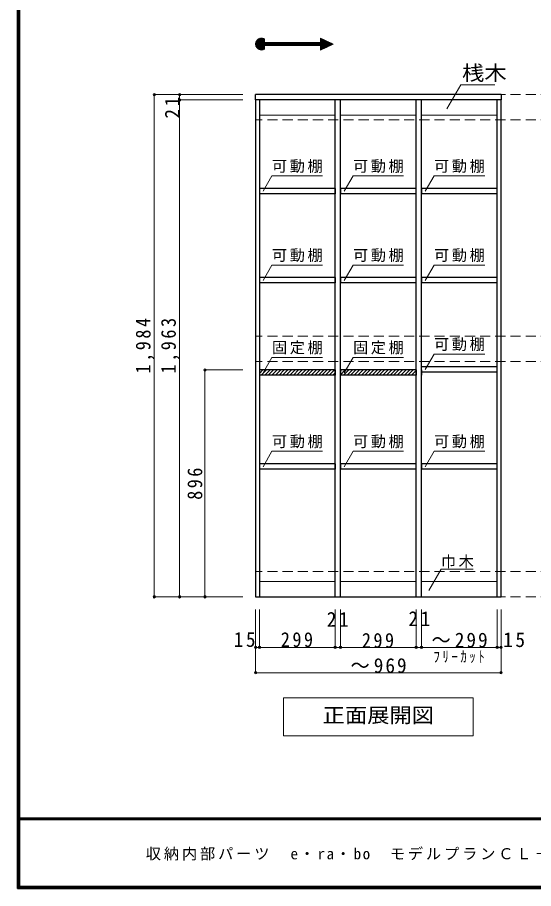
# Model space of a CAD drawing. Units: millimetres at full size, sheet at 1:20. Extents: x -3922 to 3878, y -2932 to 2722.
# Drawn here: x -3922 to -1884, y -2864 to 578 of the extents above; entities that cross this region are included whole.
import ezdxf
from ezdxf.enums import TextEntityAlignment as Align

# ---------------------------------------------------------------- set-up
doc = ezdxf.new("R2010")
doc.units = ezdxf.units.MM
doc.header["$LTSCALE"] = 20
doc.header["$PDMODE"] = 32
doc.header["$PDSIZE"] = 10
doc.linetypes.add('DASHED2', pattern=[3, 2, -1])
for name, color, linetype, lineweight in [('0-2', 2, 'Continuous', 35), ('0-3_固定棚', 3, 'Continuous', 25), ('0-4_可動棚', 3, 'Continuous', 25), ('0-7_桟木・巾木', 2, 'Continuous', 35), ('0-A_文字', 7, 'Continuous', 18), ('0-B_寸法', 7, 'Continuous', 9), ('0-C_ハッチ', 4, 'Continuous', 9), ('F-1_枠', 6, 'Continuous', 40)]:
    doc.layers.add(name, color=color, linetype=linetype, lineweight=lineweight)
doc.layers.add('F-A_文字', color=7, linetype='Continuous')
doc.styles.add('ＭＳ ゴシック', font='')
doc.styles.get('ＭＳ ゴシック').set_extended_font_data('MS Gothic')

msp = doc.modelspace()

# ---------------------------------------------------------------- linework, layer by layer
at = {"layer": '0-2', "color": 3, "lineweight": 25}
for p, q in [((-2981.53, 251.73), (-2981.53, 272.73)), ((-2012.53, 272.73), (-2981.53, 272.73)), ((-2981.53, 251.73), (-2981.53, -1711.27)), ((-2012.53, 251.73), (-2981.53, 251.73)), ((-2966.53, 251.73), (-2966.53, -1711.27)), ((-2667.53, -1711.27), (-2667.53, 251.73)), ((-2646.53, -1711.27), (-2646.53, 251.73)), ((-2347.53, -1711.27), (-2347.53, 251.73)), ((-2326.53, -1711.27), (-2326.53, 251.73)), ((-2027.53, -1711.27), (-2027.53, 251.73)), ((-2012.53, 272.73), (-2012.53, 251.73)), ((-2012.53, -1711.27), (-2012.53, 251.73)), ((-2981.53, -1711.27), (-2012.53, -1711.27))]:
    msp.add_line(p, q, dxfattribs=at)
at = {"layer": '0-3_固定棚'}
for p, q in [((-2667.53, -815.27), (-2966.53, -815.27)), ((-2966.53, -815.27), (-2966.53, -836.27)), ((-2667.53, -815.27), (-2667.53, -836.27)), ((-2347.53, -815.27), (-2646.53, -815.27)), ((-2646.53, -815.27), (-2646.53, -836.27)), ((-2347.53, -815.27), (-2347.53, -836.27)), ((-2667.53, -836.27), (-2966.53, -836.27)), ((-2347.53, -836.27), (-2646.53, -836.27))]:
    msp.add_line(p, q, dxfattribs=at)
at = {"layer": '0-4_可動棚'}
for p, q in [((-2667.53, -98.27), (-2667.53, -119.27)), ((-2347.53, -98.27), (-2646.53, -98.27)), ((-2646.53, -98.27), (-2646.53, -119.27)), ((-2347.53, -119.27), (-2347.53, -98.27)), ((-2027.53, -98.27), (-2326.53, -98.27)), ((-2326.53, -98.27), (-2326.53, -119.27)), ((-2027.53, -119.27), (-2027.53, -98.27)), ((-2667.53, -119.27), (-2966.53, -119.27)), ((-2347.53, -119.27), (-2646.53, -119.27)), ((-2027.53, -119.27), (-2326.53, -119.27)), ((-2667.53, -471.27), (-2966.53, -471.27)), ((-2667.53, -450.27), (-2667.53, -471.27)), ((-2347.53, -471.27), (-2646.53, -471.27)), ((-2347.53, -471.27), (-2347.53, -450.27)), ((-2027.53, -471.27), (-2326.53, -471.27)), ((-2027.53, -471.27), (-2027.53, -450.27)), ((-2027.53, -802.27), (-2326.53, -802.27)), ((-2326.53, -815.27), (-2326.53, -836.27)), ((-2027.53, -823.27), (-2326.53, -823.27)), ((-2027.53, -836.27), (-2027.53, -815.27)), ((-2667.53, -1186.27), (-2667.53, -1207.27)), ((-2347.53, -1207.27), (-2347.53, -1186.27)), ((-2027.53, -1207.27), (-2027.53, -1186.27)), ((-2667.53, -1207.27), (-2966.53, -1207.27)), ((-2347.53, -1207.27), (-2646.53, -1207.27)), ((-2027.53, -1207.27), (-2326.53, -1207.27))]:
    msp.add_line(p, q, dxfattribs=at)
for points in [[(-2667.53, -98.27), (-2966.53, -98.27), (-2966.53, -119.27)], [(-2667.53, -450.27), (-2966.53, -450.27), (-2966.53, -471.27)], [(-2347.53, -450.27), (-2646.53, -450.27), (-2646.53, -471.27)], [(-2027.53, -450.27), (-2326.53, -450.27), (-2326.53, -471.27)], [(-2667.53, -1186.27), (-2966.53, -1186.27), (-2966.53, -1207.27)], [(-2347.53, -1186.27), (-2646.53, -1186.27), (-2646.53, -1207.27)], [(-2027.53, -1186.27), (-2326.53, -1186.27), (-2326.53, -1207.27)]]:
    msp.add_lwpolyline(points, dxfattribs=at)
at = {"layer": '0-7_桟木・巾木', "color": 7, "lineweight": 18}
for p, q in [((-2667.53, 191.73), (-2966.53, 191.73)), ((-2347.53, 191.73), (-2646.53, 191.73)), ((-2027.53, 191.73), (-2326.53, 191.73)), ((-2966.53, -1651.27), (-2667.53, -1651.27)), ((-2646.53, -1651.27), (-2347.53, -1651.27)), ((-2326.53, -1651.27), (-2027.53, -1651.27))]:
    msp.add_line(p, q, dxfattribs=at)
at = {"layer": '0-A_文字'}
for p, q in [((-2981.53, 472.25), (-2957.57, 496.2)), ((-2981.39, 475.22), (-2960.54, 496.06)), ((-2981.34, 469.61), (-2954.93, 496.02)), ((-2980.91, 467.21), (-2952.53, 495.58)), ((-2980.73, 478.71), (-2964.03, 495.4)), ((-2980.28, 465.01), (-2950.34, 494.96)), ((-2979.48, 462.98), (-2948.3, 494.16)), ((-2978.97, 483.29), (-2968.62, 493.65)), ((-2978.54, 461.09), (-2946.42, 493.22)), ((-2977.46, 459.34), (-2946.12, 490.69)), ((-2976.26, 457.72), (-2946.12, 487.86)), ((-2974.93, 456.22), (-2946.12, 485.03)), ((-2973.48, 454.84), (-2946.12, 482.21)), ((-2735.35, 466.7), (-2712.12, 489.93)), ((-2732.52, 466.7), (-2710.19, 489.03)), ((-2729.69, 466.7), (-2708.25, 488.13)), ((-2726.86, 466.7), (-2706.32, 487.24)), ((-2725.63, 496.21), (-2674.81, 472.6)), ((-2725.63, 478.49), (-2725.63, 496.21)), ((-2725.63, 493.39), (-2723.7, 495.31)), ((-2725.63, 490.56), (-2721.77, 494.42)), ((-2725.63, 487.73), (-2719.84, 493.52)), ((-2725.63, 484.9), (-2717.91, 492.62)), ((-2725.63, 482.07), (-2715.98, 491.72)), ((-2725.63, 479.25), (-2714.05, 490.83)), ((-2725.63, 465.1), (-2704.39, 486.34)), ((-2725.63, 462.27), (-2702.46, 485.44)), ((-2725.63, 459.45), (-2700.53, 484.55)), ((-2725.63, 456.62), (-2698.6, 483.65)), ((-2725.63, 453.79), (-2696.67, 482.75)), ((-2971.91, 453.58), (-2946.12, 479.38)), ((-2970.22, 452.44), (-2944.17, 478.49)), ((-2968.4, 451.44), (-2941.34, 478.49)), ((-2966.43, 450.57), (-2938.51, 478.49)), ((-2964.31, 449.87), (-2935.69, 478.49)), ((-2962.01, 449.34), (-2946.12, 465.23)), ((-2959.48, 449.04), (-2946.12, 462.41)), ((-2956.67, 449.02), (-2946.12, 459.58)), ((-2953.45, 449.41), (-2946.12, 456.75)), ((-2949.5, 450.54), (-2946.12, 453.92)), ((-2946.12, 466.7), (-2946.12, 452.15)), ((-2946.12, 466.7), (-2725.63, 466.7)), ((-2944.65, 466.7), (-2932.86, 478.49)), ((-2941.82, 466.7), (-2930.03, 478.49)), ((-2938.99, 466.7), (-2927.2, 478.49)), ((-2936.17, 466.7), (-2924.37, 478.49)), ((-2933.34, 466.7), (-2921.54, 478.49)), ((-2930.51, 466.7), (-2918.71, 478.49)), ((-2927.68, 466.7), (-2915.89, 478.49)), ((-2924.85, 466.7), (-2913.06, 478.49)), ((-2922.02, 466.7), (-2910.23, 478.49)), ((-2919.19, 466.7), (-2907.4, 478.49)), ((-2916.37, 466.7), (-2904.57, 478.49)), ((-2913.54, 466.7), (-2901.74, 478.49)), ((-2910.71, 466.7), (-2898.92, 478.49)), ((-2907.88, 466.7), (-2896.09, 478.49)), ((-2905.05, 466.7), (-2893.26, 478.49)), ((-2902.22, 466.7), (-2890.43, 478.49)), ((-2899.4, 466.7), (-2887.6, 478.49)), ((-2896.57, 466.7), (-2884.77, 478.49)), ((-2893.74, 466.7), (-2881.95, 478.49)), ((-2890.91, 466.7), (-2879.12, 478.49)), ((-2888.08, 466.7), (-2876.29, 478.49)), ((-2885.25, 466.7), (-2873.46, 478.49)), ((-2882.43, 466.7), (-2870.63, 478.49)), ((-2879.6, 466.7), (-2867.8, 478.49)), ((-2876.77, 466.7), (-2864.97, 478.49)), ((-2873.94, 466.7), (-2862.15, 478.49)), ((-2871.11, 466.7), (-2859.32, 478.49)), ((-2868.28, 466.7), (-2856.49, 478.49)), ((-2865.45, 466.7), (-2853.66, 478.49)), ((-2862.63, 466.7), (-2850.83, 478.49)), ((-2859.8, 466.7), (-2848, 478.49)), ((-2856.97, 466.7), (-2845.18, 478.49)), ((-2854.14, 466.7), (-2842.35, 478.49)), ((-2851.31, 466.7), (-2839.52, 478.49)), ((-2848.48, 466.7), (-2836.69, 478.49)), ((-2845.66, 466.7), (-2833.86, 478.49)), ((-2842.83, 466.7), (-2831.03, 478.49)), ((-2840, 466.7), (-2828.2, 478.49)), ((-2837.17, 466.7), (-2825.38, 478.49)), ((-2834.34, 466.7), (-2822.55, 478.49)), ((-2831.51, 466.7), (-2819.72, 478.49)), ((-2828.69, 466.7), (-2816.89, 478.49)), ((-2825.86, 466.7), (-2814.06, 478.49)), ((-2823.03, 466.7), (-2811.23, 478.49)), ((-2820.2, 466.7), (-2808.41, 478.49)), ((-2817.37, 466.7), (-2805.58, 478.49)), ((-2814.54, 466.7), (-2802.75, 478.49)), ((-2811.71, 466.7), (-2799.92, 478.49)), ((-2808.89, 466.7), (-2797.09, 478.49)), ((-2806.06, 466.7), (-2794.26, 478.49)), ((-2803.23, 466.7), (-2791.44, 478.49)), ((-2800.4, 466.7), (-2788.61, 478.49)), ((-2797.57, 466.7), (-2785.78, 478.49)), ((-2794.74, 466.7), (-2782.95, 478.49)), ((-2791.92, 466.7), (-2780.12, 478.49)), ((-2789.09, 466.7), (-2777.29, 478.49)), ((-2786.26, 466.7), (-2774.46, 478.49)), ((-2783.43, 466.7), (-2771.64, 478.49)), ((-2780.6, 466.7), (-2768.81, 478.49)), ((-2777.77, 466.7), (-2765.98, 478.49)), ((-2774.94, 466.7), (-2763.15, 478.49)), ((-2772.12, 466.7), (-2760.32, 478.49)), ((-2769.29, 466.7), (-2757.49, 478.49)), ((-2766.46, 466.7), (-2754.67, 478.49)), ((-2763.63, 466.7), (-2751.84, 478.49)), ((-2760.8, 466.7), (-2749.01, 478.49)), ((-2757.97, 466.7), (-2746.18, 478.49)), ((-2755.15, 466.7), (-2743.35, 478.49)), ((-2752.32, 466.7), (-2740.52, 478.49)), ((-2749.49, 466.7), (-2737.7, 478.49)), ((-2746.66, 466.7), (-2734.87, 478.49)), ((-2743.83, 466.7), (-2732.04, 478.49)), ((-2741, 466.7), (-2729.21, 478.49)), ((-2738.18, 466.7), (-2726.38, 478.49)), ((-2725.63, 450.96), (-2694.74, 481.85)), ((-2725.63, 448.99), (-2674.81, 472.6)), ((-2725.63, 466.7), (-2725.63, 448.99)), ((-2724.04, 449.73), (-2692.81, 480.96)), ((-2718.75, 452.18), (-2690.87, 480.06)), ((-2713.47, 454.64), (-2688.94, 479.16)), ((-2708.19, 457.09), (-2687.01, 478.27)), ((-2702.9, 459.54), (-2685.08, 477.37)), ((-2697.62, 462), (-2683.15, 476.47)), ((-2692.34, 464.45), (-2681.22, 475.57)), ((-2687.06, 466.91), (-2679.29, 474.68)), ((-2681.77, 469.36), (-2677.36, 473.78)), ((-2676.49, 471.82), (-2675.42, 472.88)), ((-2225.94, 216.5), (-2171.12, 311.47)), ((-2036.53, 311.47), (-2171.12, 311.47)), ((-2952.05, -109.33), (-2917.03, -48.68)), ((-2717.03, -48.68), (-2917.03, -48.68)), ((-2632.05, -109.33), (-2597.03, -48.68)), ((-2397.03, -48.68), (-2597.03, -48.68)), ((-2312.05, -109.33), (-2277.03, -48.68)), ((-2077.03, -48.68), (-2277.03, -48.68)), ((-2952.05, -461.33), (-2917.03, -400.68)), ((-2717.03, -400.68), (-2917.03, -400.68)), ((-2632.05, -461.33), (-2597.03, -400.68)), ((-2397.03, -400.68), (-2597.03, -400.68)), ((-2312.05, -461.33), (-2277.03, -400.68)), ((-2077.03, -400.68), (-2277.03, -400.68)), ((-2312.05, -813.33), (-2277.03, -752.68)), ((-2077.03, -752.68), (-2277.03, -752.68)), ((-2952.05, -826.33), (-2917.03, -765.68)), ((-2717.03, -765.68), (-2917.03, -765.68)), ((-2632.05, -826.33), (-2597.03, -765.68)), ((-2397.03, -765.68), (-2597.03, -765.68)), ((-2952.05, -1197.33), (-2917.03, -1136.68)), ((-2717.03, -1136.68), (-2917.03, -1136.68)), ((-2632.05, -1197.33), (-2597.03, -1136.68)), ((-2397.03, -1136.68), (-2597.03, -1136.68)), ((-2312.05, -1197.33), (-2277.03, -1136.68)), ((-2077.03, -1136.68), (-2277.03, -1136.68)), ((-2297.27, -1686.83), (-2248.52, -1602.39)), ((-2248.52, -1602.39), (-2122.49, -1602.39)), ((-2122.03, -2111.27), (-2122.03, -2261.27)), ((-2872.03, -2261.27), (-2122.03, -2261.27))]:
    msp.add_line(p, q, dxfattribs=at)
for points in [[(-2946.12, 493.04), (-2946.12, 478.49), (-2725.63, 478.49)], [(-2122.03, -2111.27), (-2872.03, -2111.27), (-2872.03, -2261.27)]]:
    msp.add_lwpolyline(points, dxfattribs=at)
msp.add_arc((-2957.92, 472.6), 23.61, 60, 300, dxfattribs=at)
at = {"layer": '0-B_寸法', "color": 4}
for p, q in [((-3381.53, 272.73), (-3381.53, -1711.27)), ((-3381.53, 272.73), (-3031.53, 272.73)), ((-3281.53, 272.73), (-3281.53, 251.73)), ((-3281.53, 272.73), (-3031.53, 272.73)), ((-3281.53, 251.73), (-3031.53, 251.73)), ((-3281.53, 251.73), (-3281.53, -1711.27)), ((-3181.53, -815.27), (-3031.53, -815.27)), ((-3181.53, -1711.27), (-3181.53, -815.27)), ((-3381.53, -1711.27), (-3031.53, -1711.27)), ((-3281.53, -1711.27), (-3031.53, -1711.27)), ((-3181.53, -1711.27), (-3031.53, -1711.27)), ((-2981.53, -1911.27), (-2981.53, -1761.27)), ((-2966.53, -1911.27), (-2966.53, -1761.27)), ((-2667.53, -1911.27), (-2667.53, -1761.27)), ((-2646.53, -1911.27), (-2646.53, -1761.27)), ((-2347.53, -1911.27), (-2347.53, -1761.27)), ((-2326.53, -1911.27), (-2326.53, -1761.27)), ((-2027.53, -1911.27), (-2027.53, -1761.27)), ((-2012.53, -1911.27), (-2012.53, -1761.27)), ((-2966.53, -1911.27), (-2981.53, -1911.27)), ((-2981.53, -2011.27), (-2981.53, -1911.27)), ((-2667.53, -1911.27), (-2966.53, -1911.27)), ((-2646.53, -1911.27), (-2667.53, -1911.27)), ((-2347.53, -1911.27), (-2646.53, -1911.27)), ((-2326.53, -1911.27), (-2347.53, -1911.27)), ((-2027.53, -1911.27), (-2326.53, -1911.27)), ((-2012.53, -1911.27), (-2027.53, -1911.27)), ((-2012.53, -2011.27), (-2012.53, -1911.27)), ((-2981.53, -2011.27), (-2012.53, -2011.27))]:
    msp.add_line(p, q, dxfattribs=at)
at = {"layer": '0-B_寸法', "color": 4, "linetype": 'DASHED2'}
for p, q in [((2864.83, 272.73), (-2981.53, 272.73)), ((2864.83, 172.73), (-2981.53, 172.73)), ((2864.83, -681.27), (-2981.53, -681.27)), ((2864.83, -781.27), (-2981.53, -781.27)), ((2864.83, -1611.27), (-2981.53, -1611.27)), ((2864.83, -1711.27), (-2981.53, -1711.27))]:
    msp.add_line(p, q, dxfattribs=at)
at = {"layer": '0-B_寸法'}
for p in [(-3381.53, 272.73), (-3281.53, 272.73), (-3281.53, 251.73), (-3181.53, -815.27), (-3381.53, -1711.27), (-3281.53, -1711.27), (-3181.53, -1711.27), (-2981.53, -1911.27), (-2966.53, -1911.27), (-2667.53, -1911.27), (-2646.53, -1911.27), (-2347.53, -1911.27), (-2326.53, -1911.27), (-2027.53, -1911.27), (-2012.53, -1911.27), (-2981.53, -2011.27), (-2012.53, -2011.27)]:
    msp.add_point(p, dxfattribs=at)
at = {"layer": '0-C_ハッチ'}
for p, q in [((-2966.53, -828.73), (-2953.07, -815.27)), ((-2959.92, -836.27), (-2938.92, -815.27)), ((-2945.78, -836.27), (-2924.78, -815.27)), ((-2931.64, -836.27), (-2910.64, -815.27)), ((-2917.5, -836.27), (-2896.5, -815.27)), ((-2903.36, -836.27), (-2882.36, -815.27)), ((-2889.21, -836.27), (-2868.21, -815.27)), ((-2875.07, -836.27), (-2854.07, -815.27)), ((-2860.93, -836.27), (-2839.93, -815.27)), ((-2846.79, -836.27), (-2825.79, -815.27)), ((-2832.65, -836.27), (-2811.65, -815.27)), ((-2818.5, -836.27), (-2797.5, -815.27)), ((-2804.36, -836.27), (-2783.36, -815.27)), ((-2790.22, -836.27), (-2769.22, -815.27)), ((-2776.08, -836.27), (-2755.08, -815.27)), ((-2761.94, -836.27), (-2740.94, -815.27)), ((-2747.79, -836.27), (-2726.79, -815.27)), ((-2733.65, -836.27), (-2712.65, -815.27)), ((-2719.51, -836.27), (-2698.51, -815.27)), ((-2705.37, -836.27), (-2684.37, -815.27)), ((-2691.22, -836.27), (-2670.22, -815.27)), ((-2646.53, -834), (-2627.8, -815.27)), ((-2646.53, -819.86), (-2641.94, -815.27)), ((-2634.66, -836.27), (-2613.66, -815.27)), ((-2620.51, -836.27), (-2599.51, -815.27)), ((-2606.37, -836.27), (-2585.37, -815.27)), ((-2592.23, -836.27), (-2571.23, -815.27)), ((-2578.09, -836.27), (-2557.09, -815.27)), ((-2563.95, -836.27), (-2542.95, -815.27)), ((-2549.8, -836.27), (-2528.8, -815.27)), ((-2535.66, -836.27), (-2514.66, -815.27)), ((-2521.52, -836.27), (-2500.52, -815.27)), ((-2507.38, -836.27), (-2486.38, -815.27)), ((-2493.23, -836.27), (-2472.23, -815.27)), ((-2479.09, -836.27), (-2458.09, -815.27)), ((-2464.95, -836.27), (-2443.95, -815.27)), ((-2450.81, -836.27), (-2429.81, -815.27)), ((-2436.67, -836.27), (-2415.67, -815.27)), ((-2422.52, -836.27), (-2401.52, -815.27)), ((-2408.38, -836.27), (-2387.38, -815.27)), ((-2394.24, -836.27), (-2373.24, -815.27)), ((-2380.1, -836.27), (-2359.1, -815.27)), ((-2365.96, -836.27), (-2347.53, -817.84)), ((-2677.08, -836.27), (-2667.53, -826.72)), ((-2351.81, -836.27), (-2347.53, -831.99))]:
    msp.add_line(p, q, dxfattribs=at)
at = {"layer": 'F-1_枠'}
for p, q in [((-3922.03, 2722.29), (-3922.03, -2864.37)), ((-3918.7, 2722.29), (-3918.7, -2864.37)), ((-3915.36, 2722.29), (-3915.36, -2864.37)), ((3877.97, -2587.71), (-3922.03, -2587.71)), ((3877.97, -2591.04), (-3922.03, -2591.04)), ((3877.97, -2857.71), (-3922.03, -2857.71)), ((3877.97, -2861.04), (-3922.03, -2861.04)), ((3877.97, -2864.37), (-3922.03, -2864.37))]:
    msp.add_line(p, q, dxfattribs=at)

# ---------------------------------------------------------------- texts
at = {"layer": '0-A_文字', "style": 'ＭＳ ゴシック', "width": 1.1}
for s, p in [('桟木', (-2166.53, 311.47)), ('正面展開図', (-2717.03, -2226.27))]:
    msp.add_text(s, height=58.65, dxfattribs=at).set_placement(p, align=Align.BOTTOM_LEFT)
at = {"layer": '0-A_文字', "char_height": 43.99, "attachment_point": 7, "style": 'ＭＳ ゴシック'}
for s, insert in [('\\T1.17;可動棚', (-2917.03, -36.7)), ('\\T1.17;可動棚', (-2597.03, -36.7)), ('\\T1.17;可動棚', (-2277.03, -36.7)), ('\\T1.17;可動棚', (-2917.03, -388.7)), ('\\T1.17;可動棚', (-2597.03, -388.7)), ('\\T1.17;可動棚', (-2277.03, -388.7)), ('\\T1.17;可動棚', (-2277.03, -740.7)), ('\\T1.17;固定棚', (-2917.03, -753.7)), ('\\T1.17;固定棚', (-2597.03, -753.7)), ('\\T1.17;可動棚', (-2917.03, -1124.7)), ('\\T1.17;可動棚', (-2597.03, -1124.7)), ('\\T1.17;可動棚', (-2277.03, -1124.7)), ('\\T1.17;巾木', (-2250.17, -1599.23)), ('\\T1.39;\\W0.85;ﾌﾘｰｶｯﾄ', (-2279.53, -1973.27))]:
    msp.add_mtext(s, dxfattribs=dict(at, insert=insert))
at = {"layer": '0-B_寸法', "char_height": 58.65, "attachment_point": 7, "rotation": 90, "style": 'ＭＳ ゴシック'}
for s, insert in [('\\T1.27;\\W0.95;21', (-3281.53, 178.19)), ('\\T1.28;\\W0.9;1,984', (-3381.53, -829.27)), ('\\T1.28;\\W0.9;1,963', (-3281.53, -829.27)), ('\\T1.27;\\W0.9;896', (-3191.53, -1328.27))]:
    msp.add_mtext(s, dxfattribs=dict(at, insert=insert))
at = {"layer": '0-B_寸法', "char_height": 58.65, "attachment_point": 7, "style": 'ＭＳ ゴシック'}
for s, insert in [('\\T1.27;\\W0.95;21', (-2700.61, -1829.65)), ('\\T1.27;\\W0.95;21', (-2378.12, -1827.09)), ('\\T1.27;\\W0.95;15', (-3068, -1910.37)), ('\\T1.27;\\W0.9;299', (-2882.03, -1910.73)), ('\\T1.27;\\W0.9;299', (-2562.03, -1913.77)), ('\\T1.21;\\W0.95;～299', (-2287.03, -1912.47)), ('\\T1.27;\\W0.95;15', (-2003.84, -1910.95)), ('\\T1.21;\\W0.95;～969', (-2607.03, -2013.17))]:
    msp.add_mtext(s, dxfattribs=dict(at, insert=insert))
at = {"layer": 'F-A_文字', "insert": (-3415.36, -2754.37), "char_height": 43.99, "attachment_point": 7, "style": 'ＭＳ ゴシック'}
msp.add_mtext('\\T1.19;収納内部パーツ\u3000e・ra・bo\u3000モデルプランＣＬ－３１０（奥行き450）', dxfattribs=at)

doc.saveas('drawing.dxf')
